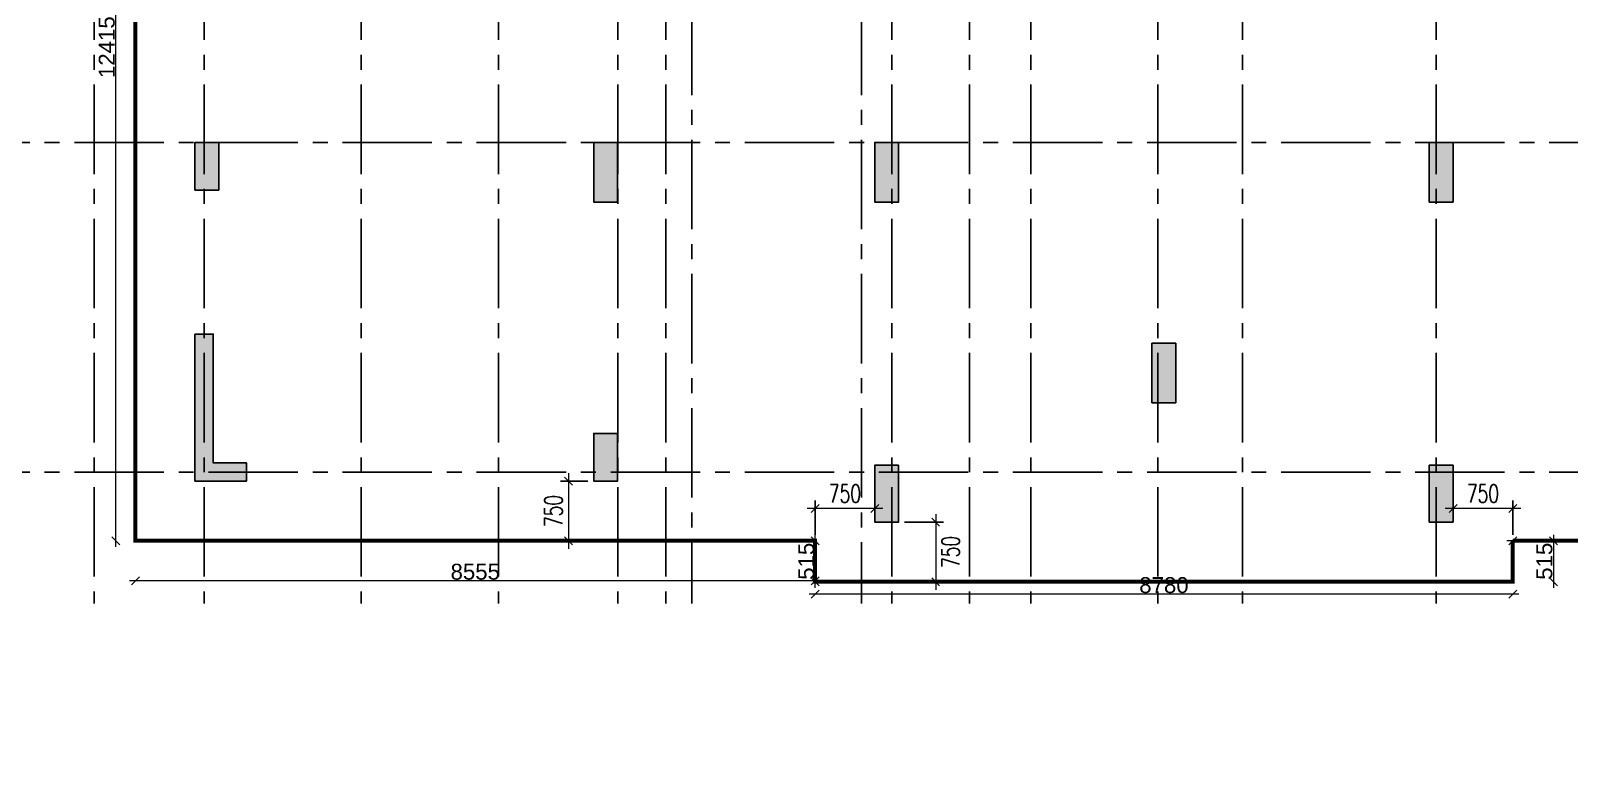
# Model space of a CAD drawing. Header units: millimetres. Extents: x 1123469 to 1883119, y -126924 to 196924.
# Drawn here: x 1415644 to 1435007, y 124283 to 133393 of the extents above; entities that cross this region are included whole.
import ezdxf

# ---------------------------------------------------------------- set-up
doc = ezdxf.new("R2010")
doc.units = ezdxf.units.MM
doc.header["$LTSCALE"] = 500
doc.header["$MEASUREMENT"] = 0
doc.header["$PDMODE"] = 34
doc.linetypes.add('CONTINOUS', pattern=[0])
doc.linetypes.add('Site$0$CENTER2', pattern=[1.125, 0.75, -0.125, 0.125, -0.125])
doc.layers.get('Defpoints').update_dxf_attribs({"lineweight": 0})
for name, color, linetype in [('COL. DIM', 3, 'Continuous'), ('GLASS', 5, 'Continuous'), ('GRID', 7, 'Continuous'), ('TOWER AREA COLUMN.', 6, 'Continuous')]:
    doc.layers.add(name, color=color, linetype=linetype)
for name, color, linetype, lineweight in [('CUT OUT', 1, 'Continuous', 13), ('dim-M', 1, 'Continuous', 15), ('FOOTING', 1, 'Continuous', 15), ('S - SUNK', 251, 'Continuous', 0), ('TOWER COL HATCH', 253, 'Continuous', 20)]:
    doc.layers.add(name, color=color, linetype=linetype, lineweight=lineweight)
doc.styles.add('2MM', font='romans.shx', dxfattribs={"width": 0.7})
doc.styles.add('3mm', font='arial.ttf')
doc.dimstyles.new('PARAMVEER', dxfattribs={"dimtxt": 200, "dimasz": 100, "dimexe": 0, "dimexo": 25, "dimgap": 10, "dimtad": 1, "dimdec": 0, "dimrnd": 5, "dimzin": 0, "dimdsep": 46, "dimtxsty": '3mm', "dimblk": 'OBLIQUE', "dimcen": 0.09, "dimdle": 75, "dimclrd": 1, "dimclre": 1, "dimclrt": 3, "dimadec": 0, "dimazin": 0, "dimtfac": 1, "dimtdec": 0, "dimtmove": 1, "dimatfit": 3, "dimfxl": 100, "dimtolj": 1, "dimtzin": 0, "dimlwd": 18, "dimlwe": 5, "dimarcsym": 0})
doc.dimstyles.new('RAJESH', dxfattribs={"dimtxt": 200, "dimasz": 180, "dimexe": 100, "dimexo": 250, "dimgap": 50, "dimtad": 2, "dimdec": 0, "dimzin": 1, "dimdsep": 46, "dimtxsty": '2MM', "dimblk": 'OBLIQUE', "dimcen": 0, "dimdle": 100, "dimclrd": 1, "dimclre": 1, "dimclrt": 3, "dimadec": 0, "dimazin": 0, "dimtfac": 1, "dimtdec": 0, "dimtix": 1, "dimtmove": 2, "dimatfit": 3, "dimfxl": 1, "dimtolj": 1, "dimlwd": -1, "dimarcsym": 0})

# ---------------------------------------------------------------- blocks, each defined once
blk = doc.blocks.new('EEE')
at = {"layer": 'GRID', "color": 16, "linetype": 'Site$0$CENTER2', "ltscale": 3}
for points in [[(1416440.6, 258923.2), (1416440.6, 223711.9)], [(1417825.6, 258923.2), (1417825.6, 223711.9)], [(1419800.6, 258923.2), (1419800.6, 223711.9)], [(1421530.6, 258923.2), (1421530.6, 223711.9)], [(1423030.6, 258923.2), (1423030.6, 223711.9)], [(1423635.6, 258923.2), (1423635.6, 223711.9)], [(1424487.3, 258923.2), (1423965.6, 258229.8), (1423965.6, 223711.9)], [(1425576.4, 258923.2), (1426098.1, 258229.8), (1426098.1, 223711.9)], [(1426480.6, 258923.2), (1426480.6, 223711.9)], [(1427460.6, 258923.2), (1427460.6, 223711.9)], [(1428230.6, 258923.2), (1428230.6, 223711.9)], [(1429830.6, 258923.2), (1429830.6, 223711.9)], [(1430895.6, 258923.2), (1430895.6, 223711.9)], [(1433330.6, 258923.2), (1433330.6, 223711.9)], [(1363880.9, 229508.8), (1442964.5, 229508.8)], [(1363880.9, 225363.8), (1442964.5, 225363.8)]]:
    blk.add_lwpolyline(points, dxfattribs=at)
blk = doc.blocks.new('3tgra')
at = {"layer": 'TOWER COL HATCH'}
h = blk.add_hatch(color=253, dxfattribs=at)
h.dxf.hatch_style = 1
h.paths.add_polyline_path([(1374496, 68967), (1374196, 68967), (1374196, 68217), (1374496, 68217)])
h = blk.add_hatch(color=253, dxfattribs=at)
h.dxf.hatch_style = 1
h.paths.add_polyline_path([(1381176, 68967), (1381476, 68967), (1381476, 68217), (1381176, 68217)])
h = blk.add_hatch(color=253, dxfattribs=at)
h.dxf.hatch_style = 1
h.paths.add_polyline_path([(1384711, 68967), (1385011, 68967), (1385011, 68217), (1384711, 68217)])
h = blk.add_hatch(color=253, dxfattribs=at)
h.dxf.hatch_style = 1
h.paths.add_polyline_path([(1389731, 68967), (1390031, 68967), (1390031, 68367), (1389731, 68367)])
h = blk.add_hatch(color=253, dxfattribs=at)
h.dxf.hatch_style = 1
h.paths.add_polyline_path([(1377686, 66442), (1377986, 66442), (1377986, 65692), (1377686, 65692)])
h = blk.add_hatch(color=253, dxfattribs=at)
h.dxf.hatch_style = 1
h.paths.add_polyline_path([(1390031, 66557), (1390031, 64707), (1389381, 64707), (1389381, 64937), (1389801, 64937), (1389801, 66557)])
h = blk.add_hatch(color=253, dxfattribs=at)
h.dxf.hatch_style = 1
h.paths.add_polyline_path([(1384711, 65307), (1385011, 65307), (1385011, 64707), (1384711, 64707)])
h = blk.add_hatch(color=253, dxfattribs=at)
h.dxf.hatch_style = 1
h.paths.add_polyline_path([(1374496, 64907), (1374196, 64907), (1374196, 64192), (1374496, 64192)])
h = blk.add_hatch(color=253, dxfattribs=at)
h.dxf.hatch_style = 1
h.paths.add_polyline_path([(1381176, 64907), (1381476, 64907), (1381476, 64192), (1381176, 64192)])
at = {"layer": 'TOWER AREA COLUMN.', "color": 4}
for points in [[(1374496, 68967), (1374196, 68967), (1374196, 68217), (1374496, 68217)], [(1381176, 68967), (1381476, 68967), (1381476, 68217), (1381176, 68217)], [(1384711, 68967), (1385011, 68967), (1385011, 68217), (1384711, 68217)], [(1389731, 68967), (1390031, 68967), (1390031, 68367), (1389731, 68367)], [(1377686, 66442), (1377986, 66442), (1377986, 65692), (1377686, 65692)], [(1384711, 65307), (1385011, 65307), (1385011, 64707), (1384711, 64707)], [(1374496, 64907), (1374196, 64907), (1374196, 64192), (1374496, 64192)], [(1381176, 64907), (1381476, 64907), (1381476, 64192), (1381176, 64192)]]:
    blk.add_lwpolyline(points, close=True, dxfattribs=at)
blk.add_lwpolyline([(1390031, 66557), (1390031, 64707), (1389381, 64707), (1389381, 64937), (1389801, 64937), (1389801, 66557), (1390031, 66557)], dxfattribs=at)
blk = doc.blocks.new('_Oblique')
at = {"color": 0, "linetype": 'ByBlock', "lineweight": -2}
blk.add_line((-0.5, -0.5), (0.5, 0.5), dxfattribs=at)
blk = doc.blocks.new('*D125')
at = {"layer": 'Defpoints', "color": 0, "ltscale": 100, "transparency": 16777216}
for p in [(1422731, 127729), (1422410, 126979), (1422731, 126979)]:
    blk.add_point(p, dxfattribs=at)
at = {"layer": 'dim-M', "color": 1, "ltscale": 100, "transparency": 16777216}
blk.add_line((1422410, 127829), (1422410, 126879), dxfattribs=at)
at = {"layer": 'dim-M', "color": 1, "lineweight": -2, "ltscale": 100, "transparency": 16777216}
for p, q in [((1422656, 127729), (1422310, 127729)), ((1422656, 126979), (1422310, 126979))]:
    blk.add_line(p, q, dxfattribs=at)
at = {"layer": 'dim-M', "color": 1, "ltscale": 100, "transparency": 16777216, "xscale": 100, "yscale": 100, "zscale": 100}
for p, rotation in [((1422410, 127729), 90), ((1422410, 126979), 270)]:
    blk.add_blockref('_Oblique', p, dxfattribs=dict(at, rotation=rotation))
at = {"layer": 'dim-M', "color": 3, "ltscale": 100, "transparency": 16777216, "insert": (1422223, 127354), "char_height": 225, "attachment_point": 5, "rotation": 90, "style": '2MM'}
blk.add_mtext('\\A1;750', dxfattribs=at)
blk = doc.blocks.new('*D1930')
at = {"layer": 'Defpoints', "color": 0, "ltscale": 100, "transparency": 16777216}
for p in [(1425516, 127386), (1426266, 127214), (1425516, 126979)]:
    blk.add_point(p, dxfattribs=at)
at = {"layer": 'dim-M', "color": 1, "lineweight": -2, "ltscale": 100, "transparency": 16777216}
for p, q in [((1425516, 127054), (1425516, 127486)), ((1426266, 127289), (1426266, 127486))]:
    blk.add_line(p, q, dxfattribs=at)
at = {"layer": 'dim-M', "color": 1, "ltscale": 100, "transparency": 16777216}
blk.add_line((1426366, 127386), (1425416, 127386), dxfattribs=at)
at = {"layer": 'dim-M', "color": 1, "ltscale": 100, "transparency": 16777216, "xscale": 100, "yscale": 100, "zscale": 100, "rotation": 180}
blk.add_blockref('_Oblique', (1425516, 127386), dxfattribs=at)
at = {"layer": 'dim-M', "color": 1, "ltscale": 100, "transparency": 16777216, "xscale": 100, "yscale": 100, "zscale": 100}
blk.add_blockref('_Oblique', (1426266, 127386), dxfattribs=at)
at = {"layer": 'dim-M', "color": 3, "ltscale": 100, "transparency": 16777216, "insert": (1425891, 127573), "char_height": 225, "attachment_point": 5, "style": '2MM'}
blk.add_mtext('\\A1;750', dxfattribs=at)
blk = doc.blocks.new('*D1931')
at = {"layer": 'Defpoints', "color": 0, "ltscale": 100, "transparency": 16777216}
for p in [(1426566, 127214), (1426566, 126464), (1427033, 126464)]:
    blk.add_point(p, dxfattribs=at)
at = {"layer": 'dim-M', "color": 1, "lineweight": -2, "ltscale": 100, "transparency": 16777216}
for p, q in [((1426641, 127214), (1427133, 127214)), ((1426641, 126464), (1427133, 126464))]:
    blk.add_line(p, q, dxfattribs=at)
at = {"layer": 'dim-M', "color": 1, "ltscale": 100, "transparency": 16777216}
blk.add_line((1427033, 127314), (1427033, 126364), dxfattribs=at)
at = {"layer": 'dim-M', "color": 1, "ltscale": 100, "transparency": 16777216, "xscale": 100, "yscale": 100, "zscale": 100}
for p, rotation in [((1427033, 127214), 90), ((1427033, 126464), 270)]:
    blk.add_blockref('_Oblique', p, dxfattribs=dict(at, rotation=rotation))
at = {"layer": 'dim-M', "color": 3, "ltscale": 100, "transparency": 16777216, "insert": (1427221, 126839), "char_height": 225, "attachment_point": 5, "rotation": 90, "style": '2MM'}
blk.add_mtext('\\A1;750', dxfattribs=at)
blk = doc.blocks.new('*D1932')
at = {"layer": 'Defpoints', "color": 0, "ltscale": 100, "transparency": 16777216}
for p in [(1433546, 127386), (1433546, 127214), (1434296, 126979)]:
    blk.add_point(p, dxfattribs=at)
at = {"layer": 'dim-M', "color": 1, "lineweight": -2, "ltscale": 100, "transparency": 16777216}
for p, q in [((1433546, 127289), (1433546, 127486)), ((1434296, 127054), (1434296, 127486))]:
    blk.add_line(p, q, dxfattribs=at)
at = {"layer": 'dim-M', "color": 1, "ltscale": 100, "transparency": 16777216}
blk.add_line((1434396, 127386), (1433446, 127386), dxfattribs=at)
at = {"layer": 'dim-M', "color": 1, "ltscale": 100, "transparency": 16777216, "xscale": 100, "yscale": 100, "zscale": 100, "rotation": 180}
blk.add_blockref('_Oblique', (1433546, 127386), dxfattribs=at)
at = {"layer": 'dim-M', "color": 1, "ltscale": 100, "transparency": 16777216, "xscale": 100, "yscale": 100, "zscale": 100}
blk.add_blockref('_Oblique', (1434296, 127386), dxfattribs=at)
at = {"layer": 'dim-M', "color": 3, "ltscale": 100, "transparency": 16777216, "insert": (1433921, 127573), "char_height": 225, "attachment_point": 5, "style": '2MM'}
blk.add_mtext('\\A1;750', dxfattribs=at)
blk = doc.blocks.new('*D2624')
at = {"layer": 'COL. DIM', "color": 1, "linetype": 'CONTINOUS', "lineweight": 5, "ltscale": 10, "transparency": 16777216}
for p, q in [((1726903, 142855), (1726903, 142349)), ((1727203, 141672), (1727203, 142529))]:
    blk.add_line(p, q, dxfattribs=at)
at = {"layer": 'COL. DIM', "color": 1, "lineweight": 18, "ltscale": 10, "transparency": 16777216}
blk.add_line((1726813, 142439), (1727293, 142439), dxfattribs=at)
at = {"layer": 'Defpoints', "color": 0, "ltscale": 10, "transparency": 16777216}
for p in [(1726903, 142920), (1727203, 142439), (1727203, 141607), (1405056, 139394), (1364891, 126979), (1364891, 124333)]:
    blk.add_point(p, dxfattribs=at)
at = {"layer": 'S - SUNK', "color": 1, "lineweight": 18, "ltscale": 10, "transparency": 16777216}
blk.add_line((1405131, 124333), (1364816, 124333), dxfattribs=at)
at = {"layer": 'S - SUNK', "color": 1, "lineweight": 5, "ltscale": 10, "transparency": 16777216}
for p, q in [((1364891, 124333), (1364891, 124333)), ((1405056, 124333), (1405056, 124333))]:
    blk.add_line(p, q, dxfattribs=at)
at = {"layer": 'COL. DIM', "color": 1, "lineweight": 18, "ltscale": 10, "transparency": 16777216, "xscale": 90, "yscale": 90, "zscale": 90, "rotation": 180}
blk.add_blockref('_Oblique', (1726903, 142439), dxfattribs=at)
at = {"layer": 'COL. DIM', "color": 1, "lineweight": 18, "ltscale": 10, "transparency": 16777216, "xscale": 90, "yscale": 90, "zscale": 90}
blk.add_blockref('_Oblique', (1727203, 142439), dxfattribs=at)
at = {"layer": 'S - SUNK', "color": 1, "lineweight": 18, "ltscale": 10, "transparency": 16777216, "xscale": 100, "yscale": 100, "zscale": 100, "rotation": 180}
blk.add_blockref('_Oblique', (1364891, 124333), dxfattribs=at)
at = {"layer": 'S - SUNK', "color": 1, "lineweight": 18, "ltscale": 10, "transparency": 16777216, "xscale": 100, "yscale": 100, "zscale": 100}
blk.add_blockref('_Oblique', (1405056, 124333), dxfattribs=at)
at = {"layer": 'COL. DIM', "color": 3, "ltscale": 10, "transparency": 16777216, "insert": (1727053, 142587), "char_height": 200, "attachment_point": 5, "style": '3mm'}
blk.add_mtext('\\A1;300', dxfattribs=at)
at = {"layer": 'S - SUNK', "color": 3, "ltscale": 10, "transparency": 16777216, "insert": (1384973, 124445), "char_height": 200, "attachment_point": 5, "style": '3mm'}
blk.add_mtext('\\A1;40165', dxfattribs=at)
blk = doc.blocks.new('*D2625')
at = {"layer": 'COL. DIM', "color": 1, "lineweight": 18, "ltscale": 10, "transparency": 16777216}
blk.add_line((1725456, 141997), (1725456, 141517), dxfattribs=at)
at = {"layer": 'COL. DIM', "color": 1, "linetype": 'CONTINOUS', "lineweight": 5, "ltscale": 10, "transparency": 16777216}
for p, q in [((1725012, 141907), (1725546, 141907)), ((1724393, 141607), (1725546, 141607))]:
    blk.add_line(p, q, dxfattribs=at)
at = {"layer": 'Defpoints', "color": 0, "ltscale": 10, "transparency": 16777216}
for p in [(1358872, 158914), (1431761, 158914), (1724947, 141907), (1724328, 141607), (1725456, 141607), (1442851, 126979)]:
    blk.add_point(p, dxfattribs=at)
at = {"layer": 'S - SUNK', "color": 1, "lineweight": 18, "ltscale": 10, "transparency": 16777216}
blk.add_line((1358872, 126904), (1358872, 158989), dxfattribs=at)
at = {"layer": 'S - SUNK', "color": 1, "lineweight": 5, "ltscale": 10, "transparency": 16777216}
for p, q in [((1358872, 158914), (1358872, 158914)), ((1358872, 126979), (1358872, 126979))]:
    blk.add_line(p, q, dxfattribs=at)
at = {"layer": 'COL. DIM', "color": 1, "lineweight": 18, "ltscale": 10, "transparency": 16777216, "xscale": 90, "yscale": 90, "zscale": 90}
for p, rotation in [((1725456, 141907), 90), ((1725456, 141607), 270)]:
    blk.add_blockref('_Oblique', p, dxfattribs=dict(at, rotation=rotation))
at = {"layer": 'S - SUNK', "color": 1, "lineweight": 18, "ltscale": 10, "transparency": 16777216, "xscale": 100, "yscale": 100, "zscale": 100}
for p, rotation in [((1358872, 158914), 90), ((1358872, 126979), 270)]:
    blk.add_blockref('_Oblique', p, dxfattribs=dict(at, rotation=rotation))
at = {"layer": 'COL. DIM', "color": 3, "ltscale": 10, "transparency": 16777216, "insert": (1725308, 141757), "char_height": 200, "attachment_point": 5, "rotation": 90, "style": '3mm'}
blk.add_mtext('\\A1;300', dxfattribs=at)
at = {"layer": 'S - SUNK', "color": 3, "ltscale": 10, "transparency": 16777216, "insert": (1358760, 142947), "char_height": 200, "attachment_point": 5, "rotation": 90, "style": '3mm'}
blk.add_mtext('\\A1;31935', dxfattribs=at)
blk = doc.blocks.new('*D3565')
at = {"layer": 'Defpoints', "color": 0, "ltscale": 10, "transparency": 16777216}
for p in [(1434296, 126979), (1434296, 126979), (1442851, 126979)]:
    blk.add_point(p, dxfattribs=at)
at = {"layer": 'S - SUNK', "color": 1, "lineweight": 18, "ltscale": 10, "transparency": 16777216}
blk.add_line((1442926, 126979), (1434221, 126979), dxfattribs=at)
at = {"layer": 'S - SUNK', "color": 1, "lineweight": 18, "ltscale": 10, "transparency": 16777216, "xscale": 100, "yscale": 100, "zscale": 100, "rotation": 180}
blk.add_blockref('_Oblique', (1434296, 126979), dxfattribs=at)
at = {"layer": 'S - SUNK', "color": 1, "lineweight": 18, "ltscale": 10, "transparency": 16777216, "xscale": 100, "yscale": 100, "zscale": 100}
blk.add_blockref('_Oblique', (1442851, 126979), dxfattribs=at)
at = {"layer": 'S - SUNK', "color": 3, "ltscale": 10, "transparency": 16777216, "insert": (1438573, 127091), "char_height": 200, "attachment_point": 5, "style": '3mm'}
blk.add_mtext('\\A1;8555', dxfattribs=at)
blk = doc.blocks.new('*D3566')
at = {"layer": 'Defpoints', "color": 0, "ltscale": 10, "transparency": 16777216}
for p in [(1434296, 126979), (1434296, 126464), (1434807, 126464)]:
    blk.add_point(p, dxfattribs=at)
at = {"layer": 'S - SUNK', "color": 1, "lineweight": 18, "ltscale": 10, "transparency": 16777216}
blk.add_line((1434807, 127054), (1434807, 126389), dxfattribs=at)
at = {"layer": 'S - SUNK', "color": 1, "lineweight": 5, "ltscale": 10, "transparency": 16777216}
for p, q in [((1434807, 126979), (1434807, 126979)), ((1434807, 126464), (1434807, 126464))]:
    blk.add_line(p, q, dxfattribs=at)
at = {"layer": 'S - SUNK', "color": 1, "lineweight": 18, "ltscale": 10, "transparency": 16777216, "xscale": 100, "yscale": 100, "zscale": 100}
for p, rotation in [((1434807, 126979), 90), ((1434807, 126464), 270)]:
    blk.add_blockref('_Oblique', p, dxfattribs=dict(at, rotation=rotation))
at = {"layer": 'S - SUNK', "color": 3, "ltscale": 10, "transparency": 16777216, "insert": (1434695, 126722), "char_height": 200, "attachment_point": 5, "rotation": 90, "style": '3mm'}
blk.add_mtext('\\A1;515', dxfattribs=at)
blk = doc.blocks.new('*D3567')
at = {"layer": 'Defpoints', "color": 0, "ltscale": 10, "transparency": 16777216}
for p in [(1425516, 126464), (1434296, 126464), (1425516, 126308)]:
    blk.add_point(p, dxfattribs=at)
at = {"layer": 'S - SUNK', "color": 1, "lineweight": 18, "ltscale": 10, "transparency": 16777216}
blk.add_line((1434371, 126308), (1425441, 126308), dxfattribs=at)
at = {"layer": 'S - SUNK', "color": 1, "lineweight": 5, "ltscale": 10, "transparency": 16777216}
for p, q in [((1425516, 126309), (1425516, 126308)), ((1434296, 126309), (1434296, 126308))]:
    blk.add_line(p, q, dxfattribs=at)
at = {"layer": 'S - SUNK', "color": 1, "lineweight": 18, "ltscale": 10, "transparency": 16777216, "xscale": 100, "yscale": 100, "zscale": 100, "rotation": 180}
blk.add_blockref('_Oblique', (1425516, 126308), dxfattribs=at)
at = {"layer": 'S - SUNK', "color": 1, "lineweight": 18, "ltscale": 10, "transparency": 16777216, "xscale": 100, "yscale": 100, "zscale": 100}
blk.add_blockref('_Oblique', (1434296, 126308), dxfattribs=at)
at = {"layer": 'S - SUNK', "color": 3, "ltscale": 10, "transparency": 16777216, "insert": (1429906, 126421), "char_height": 200, "attachment_point": 5, "style": '3mm'}
blk.add_mtext('\\A1;8780', dxfattribs=at)
blk = doc.blocks.new('*D3568')
at = {"layer": 'Defpoints', "color": 0, "ltscale": 10, "transparency": 16777216}
for p in [(1425516, 126979), (1425516, 126979), (1425516, 126464)]:
    blk.add_point(p, dxfattribs=at)
at = {"layer": 'S - SUNK', "color": 1, "lineweight": 18, "ltscale": 10, "transparency": 16777216}
blk.add_line((1425516, 126389), (1425516, 127054), dxfattribs=at)
at = {"layer": 'S - SUNK', "color": 1, "lineweight": 18, "ltscale": 10, "transparency": 16777216, "xscale": 100, "yscale": 100, "zscale": 100}
for p, rotation in [((1425516, 126979), 90), ((1425516, 126464), 270)]:
    blk.add_blockref('_Oblique', p, dxfattribs=dict(at, rotation=rotation))
at = {"layer": 'S - SUNK', "color": 3, "ltscale": 10, "transparency": 16777216, "insert": (1425404, 126722), "char_height": 200, "attachment_point": 5, "rotation": 90, "style": '3mm'}
blk.add_mtext('\\A1;515', dxfattribs=at)
blk = doc.blocks.new('*D3569')
at = {"layer": 'Defpoints', "color": 0, "ltscale": 10, "transparency": 16777216}
for p in [(1416961, 126979), (1425516, 126979), (1416961, 126477)]:
    blk.add_point(p, dxfattribs=at)
at = {"layer": 'S - SUNK', "color": 1, "lineweight": 18, "ltscale": 10, "transparency": 16777216}
blk.add_line((1425591, 126477), (1416886, 126477), dxfattribs=at)
at = {"layer": 'S - SUNK', "color": 1, "lineweight": 5, "ltscale": 10, "transparency": 16777216}
for p, q in [((1416961, 126477), (1416961, 126477)), ((1425516, 126477), (1425516, 126477))]:
    blk.add_line(p, q, dxfattribs=at)
at = {"layer": 'S - SUNK', "color": 1, "lineweight": 18, "ltscale": 10, "transparency": 16777216, "xscale": 100, "yscale": 100, "zscale": 100, "rotation": 180}
blk.add_blockref('_Oblique', (1416961, 126477), dxfattribs=at)
at = {"layer": 'S - SUNK', "color": 1, "lineweight": 18, "ltscale": 10, "transparency": 16777216, "xscale": 100, "yscale": 100, "zscale": 100}
blk.add_blockref('_Oblique', (1425516, 126477), dxfattribs=at)
at = {"layer": 'S - SUNK', "color": 3, "ltscale": 10, "transparency": 16777216, "insert": (1421238, 126589), "char_height": 200, "attachment_point": 5, "style": '3mm'}
blk.add_mtext('\\A1;8555', dxfattribs=at)
blk = doc.blocks.new('*D3570')
at = {"layer": 'Defpoints', "color": 0, "ltscale": 10, "transparency": 16777216}
for p in [(1416713, 139394), (1416961, 139394), (1416961, 126979)]:
    blk.add_point(p, dxfattribs=at)
at = {"layer": 'S - SUNK', "color": 1, "lineweight": 18, "ltscale": 10, "transparency": 16777216}
blk.add_line((1416713, 126904), (1416713, 139469), dxfattribs=at)
at = {"layer": 'S - SUNK', "color": 1, "lineweight": 5, "ltscale": 10, "transparency": 16777216}
for p, q in [((1416713, 139394), (1416713, 139394)), ((1416713, 126979), (1416713, 126979))]:
    blk.add_line(p, q, dxfattribs=at)
at = {"layer": 'S - SUNK', "color": 1, "lineweight": 18, "ltscale": 10, "transparency": 16777216, "xscale": 100, "yscale": 100, "zscale": 100}
for p, rotation in [((1416713, 139394), 90), ((1416713, 126979), 270)]:
    blk.add_blockref('_Oblique', p, dxfattribs=dict(at, rotation=rotation))
at = {"layer": 'S - SUNK', "color": 3, "ltscale": 10, "transparency": 16777216, "insert": (1416601, 133187), "char_height": 200, "attachment_point": 5, "rotation": 90, "style": '3mm'}
blk.add_mtext('\\A1;12415', dxfattribs=at)

msp = doc.modelspace()

# ---------------------------------------------------------------- linework, layer by layer
at = {"layer": 'FOOTING', "color": 3, "ltscale": 10, "const_width": 50}
for points in [[(1388805.6, 156599.2), (1390500.6, 156599.2), (1390500.6, 155194.2), (1417240.6, 155194.2), (1417240.6, 156599.2), (1418935.6, 156599.2), (1418935.6, 157414.1), (1422885.6, 157414.1), (1422885.6, 158914.1), (1431760.6, 158914.1), (1431760.6, 148629.4), (1442850.6, 148629.4), (1442850.6, 126979.3), (1434295.6, 126979.3)], [(1434295.6, 126979.3), (1434295.6, 126464.3), (1425515.6, 126464.3), (1425515.6, 126979.3), (1416960.6, 126979.3), (1416960.6, 139394.2), (1390780.6, 139394.2), (1390780.6, 126979.3), (1382225.6, 126979.3)]]:
    msp.add_lwpolyline(points, dxfattribs=at)

# ---------------------------------------------------------------- block references
at = {"layer": 'CUT OUT', "color": 4, "xscale": -1}
msp.add_blockref('3tgra', (2807741.3, 63022.5), dxfattribs=at)
at = {"layer": 'GLASS', "color": 4}
msp.add_blockref('EEE', (0, -97519.6), dxfattribs=at)

# ---------------------------------------------------------------- dimensions: what is measured, and where the dimension line sits
at = {"layer": 'COL. DIM', "color": 6, "ltscale": 10}
dim = msp.add_linear_dim(base=(1725455.6, 141607.5), p1=(1724947.2, 141907.5), p2=(1724328.3, 141607.5), angle=90, dimstyle='PARAMVEER', override={"dimasz": 90, "dimexe": 90, "dimexo": 65, "dimgap": 45, "dimpost": '\\X', "dimdle": 90, "dimfxl": 0.18, "dimarcsym": 1}, dxfattribs=at)
dim.commit()
dim.dimension.update_dxf_attribs({"geometry": '*D2625', "text_midpoint": (1725455.6, 141757.5), "dimtype": 160})
dim = msp.add_linear_dim(base=(1727203.3, 142439.5), p1=(1726903.3, 142920.3), p2=(1727203.3, 141607.5), dimstyle='PARAMVEER', override={"dimasz": 90, "dimexe": 90, "dimexo": 65, "dimgap": 45, "dimpost": '\\X', "dimdle": 90, "dimfxl": 0.18, "dimarcsym": 1}, dxfattribs=at)
dim.commit()
dim.dimension.update_dxf_attribs({"geometry": '*D2624', "text_midpoint": (1727053.3, 142439.5), "dimtype": 160})
at = {"layer": 'dim-M', "ltscale": 100}
for base, p1, p2, picture, middle in [((1422410.2, 126979.3), (1422730.6, 127729.3), (1422730.6, 126979.3), '*D125', (1422222.7, 127354.3)), ((1427033.1, 126464.3), (1426565.6, 127214.3), (1426565.6, 126464.3), '*D1931', (1427220.6, 126839.3))]:
    dim = msp.add_linear_dim(base=base, p1=p1, p2=p2, angle=90, dimstyle='RAJESH', override={"dimtxt": 225, "dimasz": 100, "dimexo": 75, "dimgap": 75, "dimtmove": 1}, dxfattribs=at)
    dim.commit()
    dim.dimension.update_dxf_attribs({"geometry": picture, "text_midpoint": middle})
for base, p1, p2, picture, middle in [((1425515.6, 127385.6), (1426265.6, 127214.3), (1425515.6, 126979.3), '*D1930', (1425890.6, 127573.1)), ((1433545.6, 127385.6), (1434295.6, 126979.3), (1433545.6, 127214.3), '*D1932', (1433920.6, 127573.1))]:
    dim = msp.add_linear_dim(base=base, p1=p1, p2=p2, dimstyle='RAJESH', override={"dimtxt": 225, "dimasz": 100, "dimexo": 75, "dimgap": 75, "dimtmove": 1}, dxfattribs=at)
    dim.commit()
    dim.dimension.update_dxf_attribs({"geometry": picture, "text_midpoint": middle})
at = {"layer": 'S - SUNK', "color": 4, "ltscale": 10}
for base, p1, p2, picture, middle in [((1358872.1, 158914.1), (1442850.6, 126979.3), (1431760.6, 158914.1), '*D2625', (1358759.9, 142946.7)), ((1416713.3, 139394.2), (1416960.6, 126979.3), (1416960.6, 139394.2), '*D3570', (1416601.2, 133186.7)), ((1425515.6, 126979.3), (1425515.6, 126464.3), (1425515.6, 126979.3), '*D3568', (1425403.5, 126721.8)), ((1434807.4, 126464.3), (1434295.6, 126979.3), (1434295.6, 126464.3), '*D3566', (1434695.3, 126721.8))]:
    dim = msp.add_linear_dim(base=base, p1=p1, p2=p2, angle=90, dimstyle='PARAMVEER', override={"dimpost": '\\X', "dimfxl": 0.15, "dimfxlon": 1, "dimarcsym": 1}, dxfattribs=at)
    dim.commit()
    dim.dimension.update_dxf_attribs({"geometry": picture, "text_midpoint": middle})
for base, p1, p2, picture, middle in [((1364890.6, 124332.9), (1405055.6, 139394.2), (1364890.6, 126979.3), '*D2624', (1384973.1, 124445)), ((1434295.6, 126979.3), (1442850.6, 126979.3), (1434295.6, 126979.3), '*D3565', (1438573.1, 127091.4)), ((1416960.6, 126476.6), (1425515.6, 126979.3), (1416960.6, 126979.3), '*D3569', (1421238.1, 126588.7)), ((1425515.6, 126308.4), (1434295.6, 126464.3), (1425515.6, 126464.3), '*D3567', (1429905.6, 126420.5))]:
    dim = msp.add_linear_dim(base=base, p1=p1, p2=p2, dimstyle='PARAMVEER', override={"dimpost": '\\X', "dimfxl": 0.15, "dimfxlon": 1, "dimarcsym": 1}, dxfattribs=at)
    dim.commit()
    dim.dimension.update_dxf_attribs({"geometry": picture, "text_midpoint": middle})

doc.saveas('drawing.dxf')
